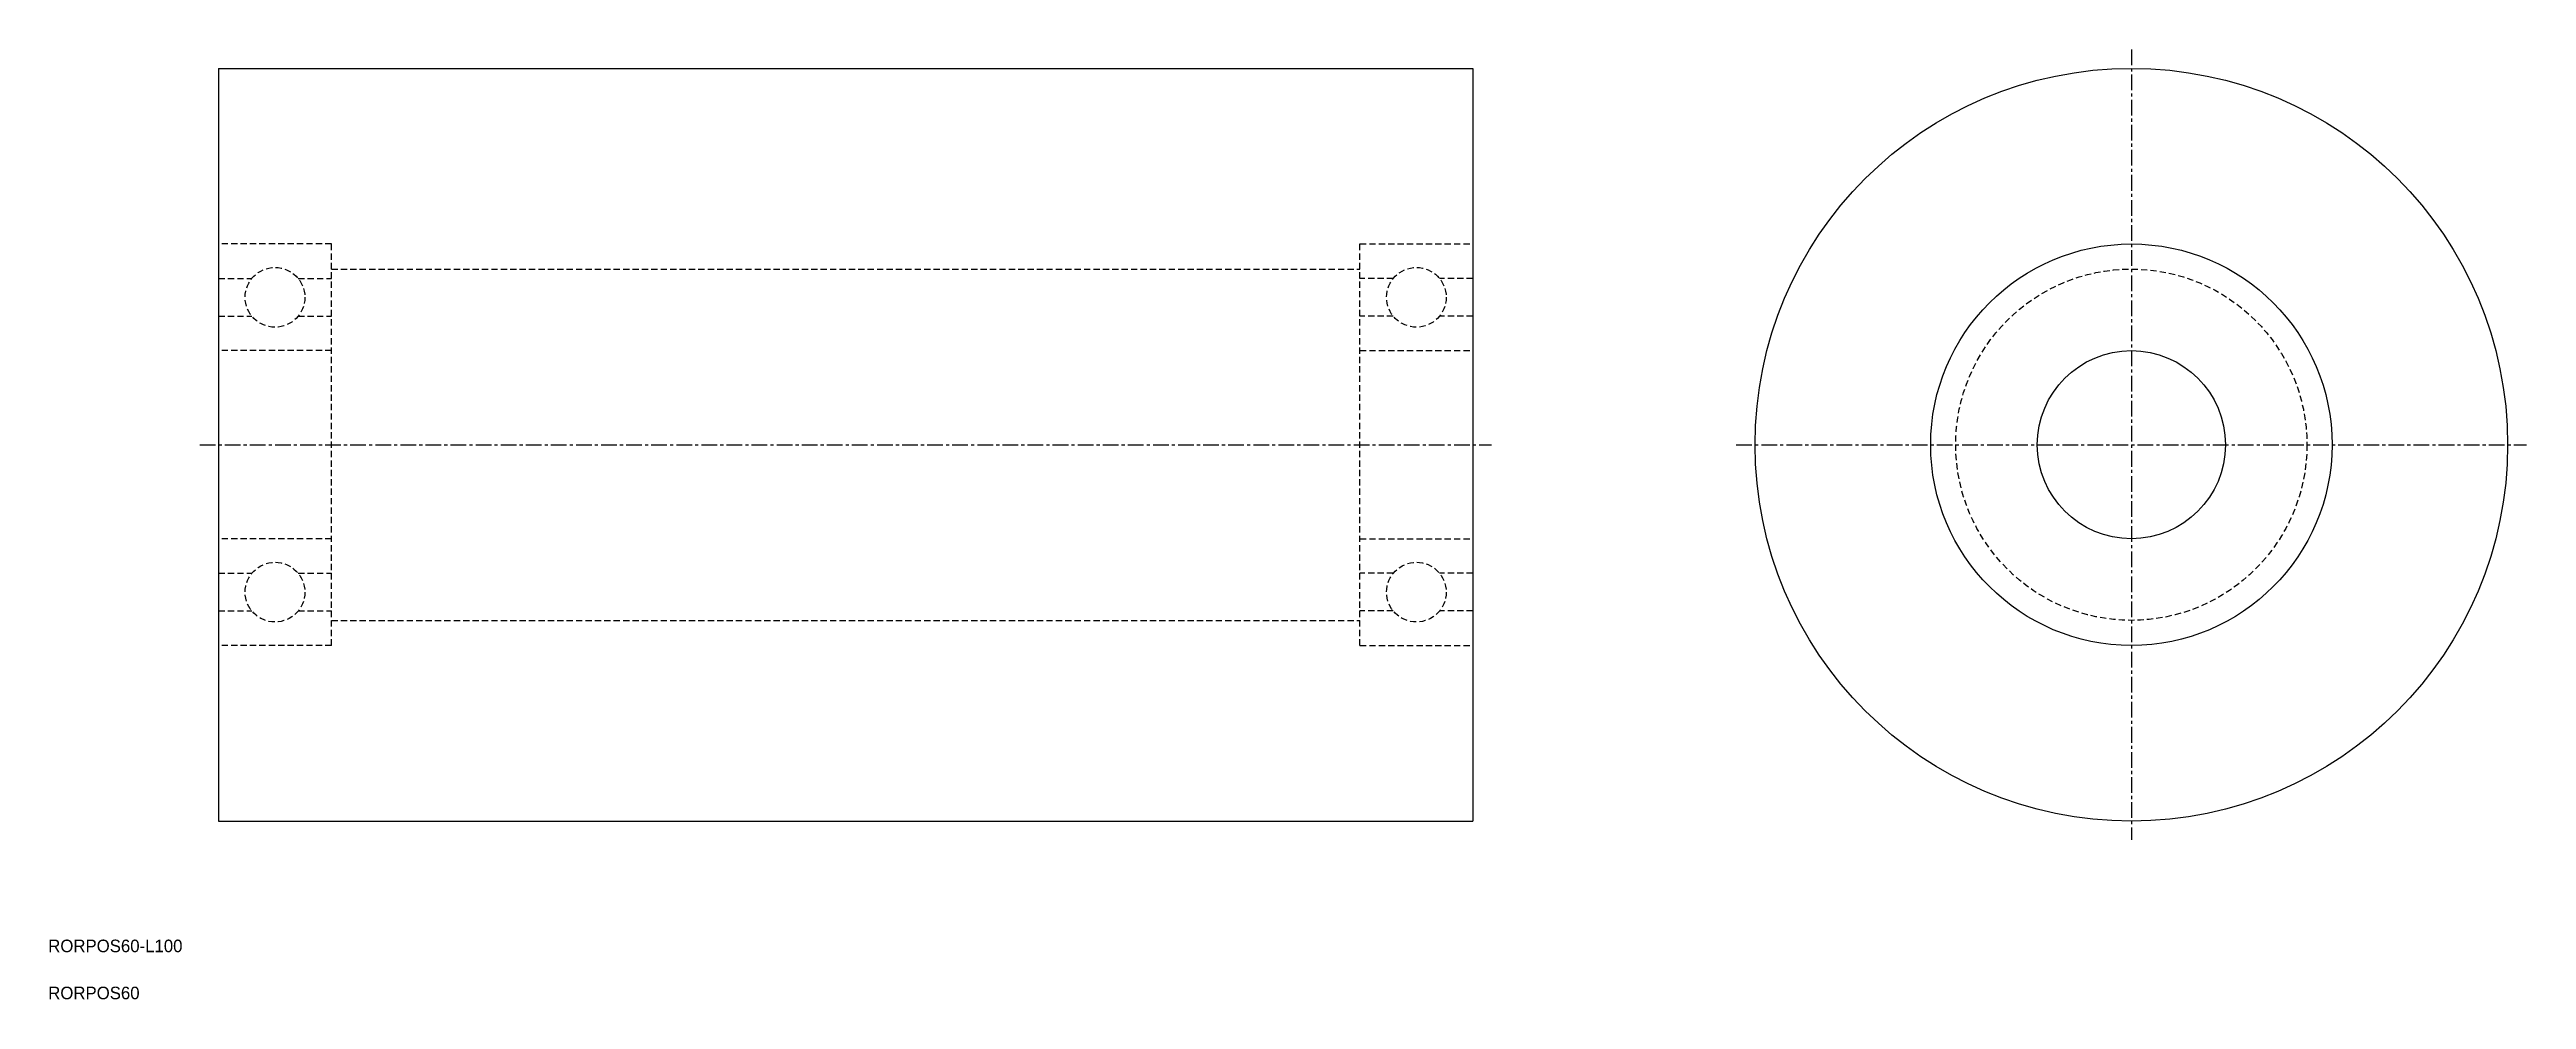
# Model space of a CAD drawing. Extents: x 32 to 229, y -26 to 50.
import ezdxf

# ---------------------------------------------------------------- set-up
doc = ezdxf.new("R2010")
doc.units = 0
doc.linetypes.add('CENTER', pattern=[2, 1.25, -0.25, 0.25, -0.25])
doc.linetypes.add('DASHED', pattern=[0.75, 0.5, -0.25])
doc.layers.get('0').update_dxf_attribs({"linetype": 'CONTINUOUS'})
doc.layers.add('CENTER', color=1, linetype='CENTER')

msp = doc.modelspace()

# ---------------------------------------------------------------- linework, layer by layer
at = {"color": 7, "linetype": 'CONTINUOUS'}
for p, q in [((45.33, 48.55), (45.33, -11.45)), ((45.33, 48.55), (145.33, 48.55)), ((145.33, 48.55), (145.33, -11.45)), ((45.33, -11.45), (145.33, -11.45))]:
    msp.add_line(p, q, dxfattribs=at)
at = {"color": 3, "linetype": 'DASHED'}
for p, q in [((54.33, 34.55), (45.33, 34.55)), ((54.33, 2.55), (54.33, 34.55)), ((136.33, 34.55), (145.33, 34.55)), ((136.33, 2.55), (136.33, 34.55)), ((45.33, 31.8), (47.98, 31.8)), ((51.68, 31.8), (54.33, 31.8)), ((54.33, 32.55), (136.33, 32.55)), ((138.98, 31.8), (136.33, 31.8)), ((145.33, 31.8), (142.68, 31.8)), ((45.33, 28.8), (47.98, 28.8)), ((51.68, 28.8), (54.33, 28.8)), ((138.98, 28.8), (136.33, 28.8)), ((145.33, 28.8), (142.68, 28.8)), ((54.33, 26.05), (45.33, 26.05)), ((136.33, 26.05), (145.33, 26.05)), ((54.33, 11.05), (45.33, 11.05)), ((136.33, 11.05), (145.33, 11.05)), ((45.33, 8.3), (47.98, 8.3)), ((51.68, 8.3), (54.33, 8.3)), ((138.98, 8.3), (136.33, 8.3)), ((145.33, 8.3), (142.68, 8.3)), ((45.33, 5.3), (47.98, 5.3)), ((51.68, 5.3), (54.33, 5.3)), ((54.33, 4.55), (136.33, 4.55)), ((138.98, 5.3), (136.33, 5.3)), ((145.33, 5.3), (142.68, 5.3)), ((54.33, 2.55), (45.33, 2.55)), ((136.33, 2.55), (145.33, 2.55))]:
    msp.add_line(p, q, dxfattribs=at)
at = {"color": 7, "linetype": 'CONTINUOUS'}
for radius in [30, 16, 7.5]:
    msp.add_circle((197.83, 18.55), radius, dxfattribs=at)
at = {"color": 3, "linetype": 'DASHED'}
for centre, radius in [((49.83, 30.3), 2.38), ((140.83, 30.3), 2.38), ((197.83, 18.55), 14), ((49.83, 6.8), 2.38), ((140.83, 6.8), 2.38)]:
    msp.add_circle(centre, radius, dxfattribs=at)
at = {"layer": 'CENTER', "color": 1, "linetype": 'CENTER'}
for p, q in [((197.83, 50.05), (197.83, -12.95)), ((43.83, 18.55), (146.83, 18.55)), ((166.33, 18.55), (229.33, 18.55))]:
    msp.add_line(p, q, dxfattribs=at)

# ---------------------------------------------------------------- texts
at = {"color": 7, "linetype": 'CONTINUOUS'}
for s, p in [('RORPOS60-L100', (31.75, -21.9)), ('RORPOS60', (31.75, -25.65))]:
    msp.add_text(s, height=1, dxfattribs=at).set_placement(p)

doc.saveas('drawing.dxf')
